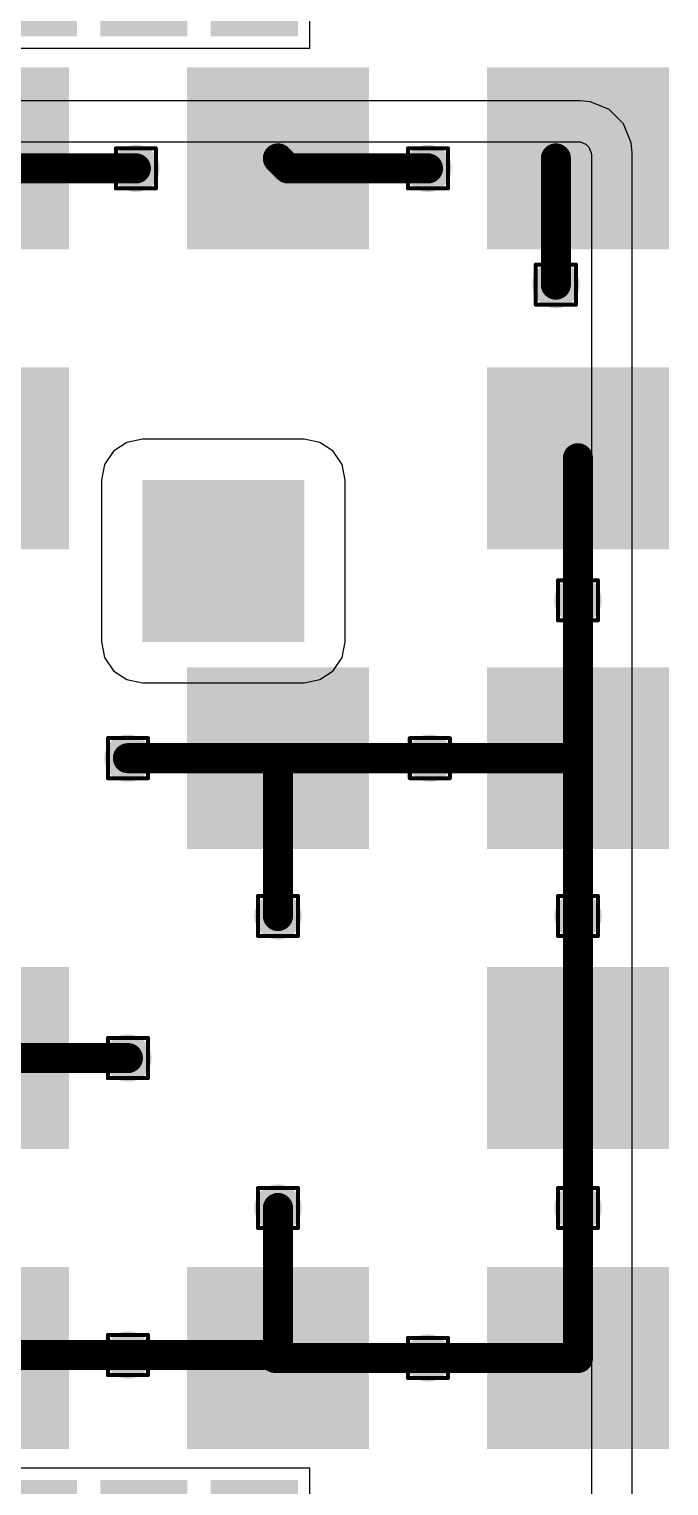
# Model space of a CAD drawing. Header units: inches. Extents: x -40 to 219, y 2 to 133.
# Drawn here: x 55.31 to 63.42, y 50.43 to 68.89 of the extents above; entities that cross this region are included whole.
import ezdxf

# ---------------------------------------------------------------- set-up
doc = ezdxf.new("R2010")
doc.units = ezdxf.units.IN
for name, color, linetype in [('Bottom Layer', 5, 'Continuous'), ('Drill Drawing', 1, 'Continuous'), ('Keep-Out Layer', 6, 'Continuous'), ('Top Layer', 1, 'Continuous'), ('Top Paste', 8, 'Continuous'), ('Top Solder', 216, 'Continuous'), ('Via Holes', 16, 'Continuous')]:
    doc.layers.add(name, color=color, linetype=linetype)

# ---------------------------------------------------------------- blocks, each defined once
blk = doc.blocks.new('A7672E__FASE__24')
at = {"layer": 'Keep-Out Layer'}
blk.add_hatch(color=6, dxfattribs=at).paths.add_polyline_path([(1.473, -4.133), (3.523, -4.133), (3.523, -2.083), (1.473, -2.083)])
at = {"layer": 'Top Layer'}
for points in [[(-6.55, -1.05), (-8.65, -1.05), (-8.65, 1.05), (-6.55, 1.05)], [(-2.75, -1.05), (-4.85, -1.05), (-4.85, 1.05), (-2.75, 1.05)], [(4.85, -1.05), (2.75, -1.05), (2.75, 1.05), (4.85, 1.05)], [(8.65, -1.05), (6.55, -1.05), (6.55, 1.05), (8.65, 1.05)], [(-6.55, -4.85), (-8.65, -4.85), (-8.65, -2.75), (-6.55, -2.75)], [(1.05, -2.75), (1.05, -4.85), (-1.05, -4.85), (-1.05, -2.75)], [(8.65, -4.85), (6.55, -4.85), (6.55, -2.75), (8.65, -2.75)], [(-6.55, -8.65), (-8.65, -8.65), (-8.65, -6.55), (-6.55, -6.55)], [(-2.75, -8.65), (-4.85, -8.65), (-4.85, -6.55), (-2.75, -6.55)], [(1.05, -8.65), (-1.05, -8.65), (-1.05, -6.55), (1.05, -6.55)], [(4.85, -8.65), (2.75, -8.65), (2.75, -6.55), (4.85, -6.55)], [(8.65, -8.65), (6.55, -8.65), (6.55, -6.55), (8.65, -6.55)]]:
    blk.add_hatch(color=1, dxfattribs=at).paths.add_polyline_path(points)
at = {"layer": 'Top Paste'}
for points in [[(-6.55, -1.05), (-8.65, -1.05), (-8.65, 1.05), (-6.55, 1.05)], [(-2.75, -1.05), (-4.85, -1.05), (-4.85, 1.05), (-2.75, 1.05)], [(4.85, -1.05), (2.75, -1.05), (2.75, 1.05), (4.85, 1.05)], [(8.65, -1.05), (6.55, -1.05), (6.55, 1.05), (8.65, 1.05)], [(-6.55, -4.85), (-8.65, -4.85), (-8.65, -2.75), (-6.55, -2.75)], [(1.05, -2.75), (1.05, -4.85), (-1.05, -4.85), (-1.05, -2.75)], [(8.65, -4.85), (6.55, -4.85), (6.55, -2.75), (8.65, -2.75)], [(-6.55, -8.65), (-8.65, -8.65), (-8.65, -6.55), (-6.55, -6.55)], [(-2.75, -8.65), (-4.85, -8.65), (-4.85, -6.55), (-2.75, -6.55)], [(1.05, -8.65), (-1.05, -8.65), (-1.05, -6.55), (1.05, -6.55)], [(4.85, -8.65), (2.75, -8.65), (2.75, -6.55), (4.85, -6.55)], [(8.65, -8.65), (6.55, -8.65), (6.55, -6.55), (8.65, -6.55)]]:
    blk.add_hatch(color=8, dxfattribs=at).paths.add_polyline_path(points)
at = {"layer": 'Top Solder'}
for points in [[(-6.448, -1.152), (-8.752, -1.152), (-8.752, 1.152), (-6.448, 1.152)], [(-2.648, -1.152), (-4.952, -1.152), (-4.952, 1.152), (-2.648, 1.152)], [(4.952, -1.152), (2.648, -1.152), (2.648, 1.152), (4.952, 1.152)], [(8.752, -1.152), (6.448, -1.152), (6.448, 1.152), (8.752, 1.152)], [(-10.452, -0.148), (-9.148, -0.148), (-9.148, -1.252), (-10.452, -1.252)], [(10.452, -1.252), (9.148, -1.252), (9.148, -0.148), (10.452, -0.148)], [(-10.452, -1.548), (-9.148, -1.548), (-9.148, -2.652), (-10.452, -2.652)], [(10.452, -2.652), (9.148, -2.652), (9.148, -1.548), (10.452, -1.548)], [(-6.448, -4.952), (-8.752, -4.952), (-8.752, -2.648), (-6.448, -2.648)], [(1.152, -2.648), (1.152, -4.952), (-1.152, -4.952), (-1.152, -2.648)], [(8.752, -4.952), (6.448, -4.952), (6.448, -2.648), (8.752, -2.648)], [(-10.452, -2.948), (-9.148, -2.948), (-9.148, -4.052), (-10.452, -4.052)], [(10.452, -4.052), (9.148, -4.052), (9.148, -2.948), (10.452, -2.948)], [(-6.448, -8.752), (-8.752, -8.752), (-8.752, -6.448), (-6.448, -6.448)], [(-2.648, -8.752), (-4.952, -8.752), (-4.952, -6.448), (-2.648, -6.448)], [(1.152, -8.752), (-1.152, -8.752), (-1.152, -6.448), (1.152, -6.448)], [(4.952, -8.752), (2.648, -8.752), (2.648, -6.448), (4.952, -6.448)], [(8.752, -8.752), (6.448, -8.752), (6.448, -6.448), (8.752, -6.448)]]:
    blk.add_hatch(color=216, dxfattribs=at).paths.add_polyline_path(points)

msp = doc.modelspace()

# ---------------------------------------------------------------- hatches: boundary and pattern name
at = {"layer": 'Bottom Layer'}
h = msp.add_hatch(color=5, dxfattribs=at)
edge = h.paths.add_edge_path()
edge.add_arc((56.665, 67.12), 0.3, 0, 360)
h = msp.add_hatch(color=5, dxfattribs=at)
edge = h.paths.add_edge_path()
edge.add_arc((60.365, 67.12), 0.3, 0, 360)
h = msp.add_hatch(color=5, dxfattribs=at)
edge = h.paths.add_edge_path()
edge.add_arc((61.985, 65.647), 0.3, 0, 360)
h = msp.add_hatch(color=5, dxfattribs=at)
edge = h.paths.add_edge_path()
edge.add_arc((62.265, 61.647), 0.3, 0, 360)
h = msp.add_hatch(color=5, dxfattribs=at)
edge = h.paths.add_edge_path()
edge.add_arc((56.564, 59.647), 0.3, 0, 360)
h = msp.add_hatch(color=5, dxfattribs=at)
edge = h.paths.add_edge_path()
edge.add_arc((60.389, 59.647), 0.3, 0, 360)
h = msp.add_hatch(color=5, dxfattribs=at)
edge = h.paths.add_edge_path()
edge.add_arc((58.465, 57.647), 0.3, 0, 360)
h = msp.add_hatch(color=5, dxfattribs=at)
edge = h.paths.add_edge_path()
edge.add_arc((62.265, 57.647), 0.3, 0, 360)
h = msp.add_hatch(color=5, dxfattribs=at)
edge = h.paths.add_edge_path()
edge.add_arc((56.564, 55.847), 0.3, 0, 360)
h = msp.add_hatch(color=5, dxfattribs=at)
edge = h.paths.add_edge_path()
edge.add_arc((58.465, 53.947), 0.3, 0, 360)
h = msp.add_hatch(color=5, dxfattribs=at)
edge = h.paths.add_edge_path()
edge.add_arc((62.265, 53.947), 0.3, 0, 360)
h = msp.add_hatch(color=5, dxfattribs=at)
edge = h.paths.add_edge_path()
edge.add_arc((56.564, 52.084), 0.3, 0, 360)
h = msp.add_hatch(color=5, dxfattribs=at)
edge = h.paths.add_edge_path()
edge.add_arc((60.365, 52.047), 0.3, 0, 360)
at = {"layer": 'Top Layer'}
h = msp.add_hatch(color=1, dxfattribs=at)
edge = h.paths.add_edge_path()
edge.add_arc((56.665, 67.12), 0.3, 0, 360)
h = msp.add_hatch(color=1, dxfattribs=at)
edge = h.paths.add_edge_path()
edge.add_arc((60.365, 67.12), 0.3, 0, 360)
h = msp.add_hatch(color=1, dxfattribs=at)
edge = h.paths.add_edge_path()
edge.add_arc((61.985, 65.647), 0.3, 0, 360)
h = msp.add_hatch(color=1, dxfattribs=at)
edge = h.paths.add_edge_path()
edge.add_arc((62.265, 61.647), 0.3, 0, 360)
h = msp.add_hatch(color=1, dxfattribs=at)
edge = h.paths.add_edge_path()
edge.add_arc((56.564, 59.647), 0.3, 0, 360)
h = msp.add_hatch(color=1, dxfattribs=at)
edge = h.paths.add_edge_path()
edge.add_arc((60.389, 59.647), 0.3, 0, 360)
h = msp.add_hatch(color=1, dxfattribs=at)
edge = h.paths.add_edge_path()
edge.add_arc((58.465, 57.647), 0.3, 0, 360)
h = msp.add_hatch(color=1, dxfattribs=at)
edge = h.paths.add_edge_path()
edge.add_arc((62.265, 57.647), 0.3, 0, 360)
h = msp.add_hatch(color=1, dxfattribs=at)
edge = h.paths.add_edge_path()
edge.add_arc((56.564, 55.847), 0.3, 0, 360)
h = msp.add_hatch(color=1, dxfattribs=at)
edge = h.paths.add_edge_path()
edge.add_arc((58.465, 53.947), 0.3, 0, 360)
h = msp.add_hatch(color=1, dxfattribs=at)
edge = h.paths.add_edge_path()
edge.add_arc((62.265, 53.947), 0.3, 0, 360)
h = msp.add_hatch(color=1, dxfattribs=at)
edge = h.paths.add_edge_path()
edge.add_arc((56.564, 52.084), 0.3, 0, 360)
h = msp.add_hatch(color=1, dxfattribs=at)
edge = h.paths.add_edge_path()
edge.add_arc((60.365, 52.047), 0.3, 0, 360)
at = {"layer": 'Via Holes'}
h = msp.add_hatch(color=7, dxfattribs=at)
edge = h.paths.add_edge_path()
edge.add_arc((56.665, 67.12), 0.15, 0, 360)
h = msp.add_hatch(color=7, dxfattribs=at)
edge = h.paths.add_edge_path()
edge.add_arc((60.365, 67.12), 0.15, 0, 360)
h = msp.add_hatch(color=7, dxfattribs=at)
edge = h.paths.add_edge_path()
edge.add_arc((61.985, 65.647), 0.15, 0, 360)
h = msp.add_hatch(color=7, dxfattribs=at)
edge = h.paths.add_edge_path()
edge.add_arc((62.265, 61.647), 0.15, 0, 360)
h = msp.add_hatch(color=7, dxfattribs=at)
edge = h.paths.add_edge_path()
edge.add_arc((56.564, 59.647), 0.15, 0, 360)
h = msp.add_hatch(color=7, dxfattribs=at)
edge = h.paths.add_edge_path()
edge.add_arc((60.389, 59.647), 0.15, 0, 360)
h = msp.add_hatch(color=7, dxfattribs=at)
edge = h.paths.add_edge_path()
edge.add_arc((58.465, 57.647), 0.15, 0, 360)
h = msp.add_hatch(color=7, dxfattribs=at)
edge = h.paths.add_edge_path()
edge.add_arc((62.265, 57.647), 0.15, 0, 360)
h = msp.add_hatch(color=7, dxfattribs=at)
edge = h.paths.add_edge_path()
edge.add_arc((56.564, 55.847), 0.15, 0, 360)
h = msp.add_hatch(color=7, dxfattribs=at)
edge = h.paths.add_edge_path()
edge.add_arc((58.465, 53.947), 0.15, 0, 360)
h = msp.add_hatch(color=7, dxfattribs=at)
edge = h.paths.add_edge_path()
edge.add_arc((62.265, 53.947), 0.15, 0, 360)
h = msp.add_hatch(color=7, dxfattribs=at)
edge = h.paths.add_edge_path()
edge.add_arc((56.564, 52.084), 0.15, 0, 360)
h = msp.add_hatch(color=7, dxfattribs=at)
edge = h.paths.add_edge_path()
edge.add_arc((60.365, 52.047), 0.15, 0, 360)

# ---------------------------------------------------------------- linework, layer by layer
at = {"layer": 'Bottom Layer'}
for p, q in [((62.292, 67.977), (43.768, 67.977)), ((62.293, 67.977), (62.292, 67.977)), ((62.292, 67.977), (62.292, 67.977)), ((62.292, 67.977), (62.292, 67.977)), ((62.421, 67.965), (62.293, 67.977)), ((62.455, 67.951), (62.421, 67.965)), ((62.659, 67.866), (62.455, 67.951)), ((62.842, 67.684), (62.659, 67.866)), ((62.94, 67.446), (62.842, 67.684)), ((53.755, 67.459), (62.267, 67.459)), ((62.267, 67.459), (62.294, 67.457)), ((62.294, 67.457), (62.366, 67.427)), ((62.366, 67.427), (62.402, 67.391)), ((62.402, 67.391), (62.432, 67.319)), ((62.953, 67.317), (62.94, 67.446)), ((62.432, 67.319), (62.435, 67.292)), ((62.435, 67.292), (62.435, 49.283)), ((62.953, 49.283), (62.953, 67.317)), ((56.747, 63.689), (56.549, 63.649)), ((58.797, 63.689), (56.747, 63.689)), ((58.996, 63.649), (58.797, 63.689)), ((56.381, 63.537), (56.269, 63.369)), ((56.549, 63.649), (56.381, 63.537)), ((59.164, 63.537), (58.996, 63.649)), ((59.276, 63.369), (59.164, 63.537)), ((56.269, 63.369), (56.229, 63.171)), ((59.315, 63.171), (59.276, 63.369)), ((56.229, 63.171), (56.229, 61.121)), ((59.315, 61.121), (59.315, 63.171)), ((56.229, 61.121), (56.269, 60.922)), ((59.276, 60.922), (59.315, 61.121)), ((56.269, 60.922), (56.381, 60.754)), ((59.164, 60.754), (59.276, 60.922)), ((56.381, 60.754), (56.549, 60.642)), ((58.996, 60.642), (59.164, 60.754)), ((56.549, 60.642), (56.747, 60.603)), ((56.747, 60.603), (58.797, 60.603)), ((58.797, 60.603), (58.996, 60.642))]:
    msp.add_line(p, q, dxfattribs=at)
at = {"layer": 'Drill Drawing'}
for points in [[(56.411, 67.374, 0.0508, 0.0508, 0), (56.919, 67.374, 0.0508, 0.0508, 0)], [(56.411, 66.866, 0.0508, 0.0508, 0), (56.411, 67.374, 0.0508, 0.0508, 0)], [(56.919, 66.866, 0.0508, 0.0508, 0), (56.919, 67.374, 0.0508, 0.0508, 0)], [(60.111, 67.374, 0.0508, 0.0508, 0), (60.619, 67.374, 0.0508, 0.0508, 0)], [(60.111, 66.866, 0.0508, 0.0508, 0), (60.111, 67.374, 0.0508, 0.0508, 0)], [(60.619, 66.866, 0.0508, 0.0508, 0), (60.619, 67.374, 0.0508, 0.0508, 0)], [(56.411, 66.866, 0.0508, 0.0508, 0), (56.919, 66.866, 0.0508, 0.0508, 0)], [(60.111, 66.866, 0.0508, 0.0508, 0), (60.619, 66.866, 0.0508, 0.0508, 0)], [(61.731, 65.901, 0.0508, 0.0508, 0), (62.239, 65.901, 0.0508, 0.0508, 0)], [(61.731, 65.393, 0.0508, 0.0508, 0), (61.731, 65.901, 0.0508, 0.0508, 0)], [(62.239, 65.393, 0.0508, 0.0508, 0), (62.239, 65.901, 0.0508, 0.0508, 0)], [(61.731, 65.393, 0.0508, 0.0508, 0), (62.239, 65.393, 0.0508, 0.0508, 0)], [(62.011, 61.901, 0.0508, 0.0508, 0), (62.519, 61.901, 0.0508, 0.0508, 0)], [(62.011, 61.393, 0.0508, 0.0508, 0), (62.011, 61.901, 0.0508, 0.0508, 0)], [(62.519, 61.393, 0.0508, 0.0508, 0), (62.519, 61.901, 0.0508, 0.0508, 0)], [(62.011, 61.393, 0.0508, 0.0508, 0), (62.519, 61.393, 0.0508, 0.0508, 0)], [(56.31, 59.901, 0.0508, 0.0508, 0), (56.818, 59.901, 0.0508, 0.0508, 0)], [(56.31, 59.393, 0.0508, 0.0508, 0), (56.31, 59.901, 0.0508, 0.0508, 0)], [(56.818, 59.393, 0.0508, 0.0508, 0), (56.818, 59.901, 0.0508, 0.0508, 0)], [(60.135, 59.901, 0.0508, 0.0508, 0), (60.643, 59.901, 0.0508, 0.0508, 0)], [(60.135, 59.393, 0.0508, 0.0508, 0), (60.135, 59.901, 0.0508, 0.0508, 0)], [(60.643, 59.393, 0.0508, 0.0508, 0), (60.643, 59.901, 0.0508, 0.0508, 0)], [(56.31, 59.393, 0.0508, 0.0508, 0), (56.818, 59.393, 0.0508, 0.0508, 0)], [(60.135, 59.393, 0.0508, 0.0508, 0), (60.643, 59.393, 0.0508, 0.0508, 0)], [(58.211, 57.901, 0.0508, 0.0508, 0), (58.719, 57.901, 0.0508, 0.0508, 0)], [(58.211, 57.393, 0.0508, 0.0508, 0), (58.211, 57.901, 0.0508, 0.0508, 0)], [(58.719, 57.393, 0.0508, 0.0508, 0), (58.719, 57.901, 0.0508, 0.0508, 0)], [(62.011, 57.901, 0.0508, 0.0508, 0), (62.519, 57.901, 0.0508, 0.0508, 0)], [(62.011, 57.393, 0.0508, 0.0508, 0), (62.011, 57.901, 0.0508, 0.0508, 0)], [(62.519, 57.393, 0.0508, 0.0508, 0), (62.519, 57.901, 0.0508, 0.0508, 0)], [(58.211, 57.393, 0.0508, 0.0508, 0), (58.719, 57.393, 0.0508, 0.0508, 0)], [(62.011, 57.393, 0.0508, 0.0508, 0), (62.519, 57.393, 0.0508, 0.0508, 0)], [(56.31, 56.101, 0.0508, 0.0508, 0), (56.818, 56.101, 0.0508, 0.0508, 0)], [(56.31, 55.593, 0.0508, 0.0508, 0), (56.31, 56.101, 0.0508, 0.0508, 0)], [(56.818, 55.593, 0.0508, 0.0508, 0), (56.818, 56.101, 0.0508, 0.0508, 0)], [(56.31, 55.593, 0.0508, 0.0508, 0), (56.818, 55.593, 0.0508, 0.0508, 0)], [(58.211, 54.201, 0.0508, 0.0508, 0), (58.719, 54.201, 0.0508, 0.0508, 0)], [(58.211, 53.693, 0.0508, 0.0508, 0), (58.211, 54.201, 0.0508, 0.0508, 0)], [(58.719, 53.693, 0.0508, 0.0508, 0), (58.719, 54.201, 0.0508, 0.0508, 0)], [(62.011, 54.201, 0.0508, 0.0508, 0), (62.519, 54.201, 0.0508, 0.0508, 0)], [(62.011, 53.693, 0.0508, 0.0508, 0), (62.011, 54.201, 0.0508, 0.0508, 0)], [(62.519, 53.693, 0.0508, 0.0508, 0), (62.519, 54.201, 0.0508, 0.0508, 0)], [(58.211, 53.693, 0.0508, 0.0508, 0), (58.719, 53.693, 0.0508, 0.0508, 0)], [(62.011, 53.693, 0.0508, 0.0508, 0), (62.519, 53.693, 0.0508, 0.0508, 0)], [(56.31, 52.338, 0.0508, 0.0508, 0), (56.818, 52.338, 0.0508, 0.0508, 0)], [(56.31, 51.83, 0.0508, 0.0508, 0), (56.31, 52.338, 0.0508, 0.0508, 0)], [(56.818, 51.83, 0.0508, 0.0508, 0), (56.818, 52.338, 0.0508, 0.0508, 0)], [(60.111, 52.301, 0.0508, 0.0508, 0), (60.619, 52.301, 0.0508, 0.0508, 0)], [(60.111, 51.793, 0.0508, 0.0508, 0), (60.111, 52.301, 0.0508, 0.0508, 0)], [(60.619, 51.793, 0.0508, 0.0508, 0), (60.619, 52.301, 0.0508, 0.0508, 0)], [(56.31, 51.83, 0.0508, 0.0508, 0), (56.818, 51.83, 0.0508, 0.0508, 0)], [(60.111, 51.793, 0.0508, 0.0508, 0), (60.619, 51.793, 0.0508, 0.0508, 0)]]:
    msp.add_lwpolyline(points, format="xyseb", dxfattribs=at)
for points in [[(56.398, 67.374, 0.0254, 0.0254, 1), (56.423, 67.374, 0.0254, 0.0254, 1)], [(56.398, 67.374, 0.0254, 0.0254, 1), (56.423, 67.374, 0.0254, 0.0254, 1)], [(56.906, 67.374, 0.0254, 0.0254, 1), (56.931, 67.374, 0.0254, 0.0254, 1)], [(56.906, 67.374, 0.0254, 0.0254, 1), (56.931, 67.374, 0.0254, 0.0254, 1)], [(60.098, 67.374, 0.0254, 0.0254, 1), (60.123, 67.374, 0.0254, 0.0254, 1)], [(60.098, 67.374, 0.0254, 0.0254, 1), (60.123, 67.374, 0.0254, 0.0254, 1)], [(60.606, 67.374, 0.0254, 0.0254, 1), (60.631, 67.374, 0.0254, 0.0254, 1)], [(60.606, 67.374, 0.0254, 0.0254, 1), (60.631, 67.374, 0.0254, 0.0254, 1)], [(56.398, 66.866, 0.0254, 0.0254, 1), (56.423, 66.866, 0.0254, 0.0254, 1)], [(56.398, 66.866, 0.0254, 0.0254, 1), (56.423, 66.866, 0.0254, 0.0254, 1)], [(56.906, 66.866, 0.0254, 0.0254, 1), (56.931, 66.866, 0.0254, 0.0254, 1)], [(56.906, 66.866, 0.0254, 0.0254, 1), (56.931, 66.866, 0.0254, 0.0254, 1)], [(60.098, 66.866, 0.0254, 0.0254, 1), (60.123, 66.866, 0.0254, 0.0254, 1)], [(60.098, 66.866, 0.0254, 0.0254, 1), (60.123, 66.866, 0.0254, 0.0254, 1)], [(60.606, 66.866, 0.0254, 0.0254, 1), (60.631, 66.866, 0.0254, 0.0254, 1)], [(60.606, 66.866, 0.0254, 0.0254, 1), (60.631, 66.866, 0.0254, 0.0254, 1)], [(61.718, 65.901, 0.0254, 0.0254, 1), (61.744, 65.901, 0.0254, 0.0254, 1)], [(61.718, 65.901, 0.0254, 0.0254, 1), (61.744, 65.901, 0.0254, 0.0254, 1)], [(62.226, 65.901, 0.0254, 0.0254, 1), (62.252, 65.901, 0.0254, 0.0254, 1)], [(62.226, 65.901, 0.0254, 0.0254, 1), (62.252, 65.901, 0.0254, 0.0254, 1)], [(61.718, 65.393, 0.0254, 0.0254, 1), (61.744, 65.393, 0.0254, 0.0254, 1)], [(61.718, 65.393, 0.0254, 0.0254, 1), (61.744, 65.393, 0.0254, 0.0254, 1)], [(62.226, 65.393, 0.0254, 0.0254, 1), (62.252, 65.393, 0.0254, 0.0254, 1)], [(62.226, 65.393, 0.0254, 0.0254, 1), (62.252, 65.393, 0.0254, 0.0254, 1)], [(61.998, 61.901, 0.0254, 0.0254, 1), (62.023, 61.901, 0.0254, 0.0254, 1)], [(61.998, 61.901, 0.0254, 0.0254, 1), (62.023, 61.901, 0.0254, 0.0254, 1)], [(62.506, 61.901, 0.0254, 0.0254, 1), (62.531, 61.901, 0.0254, 0.0254, 1)], [(62.506, 61.901, 0.0254, 0.0254, 1), (62.531, 61.901, 0.0254, 0.0254, 1)], [(61.998, 61.393, 0.0254, 0.0254, 1), (62.023, 61.393, 0.0254, 0.0254, 1)], [(61.998, 61.393, 0.0254, 0.0254, 1), (62.023, 61.393, 0.0254, 0.0254, 1)], [(62.506, 61.393, 0.0254, 0.0254, 1), (62.531, 61.393, 0.0254, 0.0254, 1)], [(62.506, 61.393, 0.0254, 0.0254, 1), (62.531, 61.393, 0.0254, 0.0254, 1)], [(56.297, 59.901, 0.0254, 0.0254, 1), (56.323, 59.901, 0.0254, 0.0254, 1)], [(56.297, 59.901, 0.0254, 0.0254, 1), (56.323, 59.901, 0.0254, 0.0254, 1)], [(56.805, 59.901, 0.0254, 0.0254, 1), (56.831, 59.901, 0.0254, 0.0254, 1)], [(56.805, 59.901, 0.0254, 0.0254, 1), (56.831, 59.901, 0.0254, 0.0254, 1)], [(60.122, 59.901, 0.0254, 0.0254, 1), (60.147, 59.901, 0.0254, 0.0254, 1)], [(60.122, 59.901, 0.0254, 0.0254, 1), (60.147, 59.901, 0.0254, 0.0254, 1)], [(60.63, 59.901, 0.0254, 0.0254, 1), (60.655, 59.901, 0.0254, 0.0254, 1)], [(60.63, 59.901, 0.0254, 0.0254, 1), (60.655, 59.901, 0.0254, 0.0254, 1)], [(56.297, 59.393, 0.0254, 0.0254, 1), (56.323, 59.393, 0.0254, 0.0254, 1)], [(56.297, 59.393, 0.0254, 0.0254, 1), (56.323, 59.393, 0.0254, 0.0254, 1)], [(56.805, 59.393, 0.0254, 0.0254, 1), (56.831, 59.393, 0.0254, 0.0254, 1)], [(56.805, 59.393, 0.0254, 0.0254, 1), (56.831, 59.393, 0.0254, 0.0254, 1)], [(60.122, 59.393, 0.0254, 0.0254, 1), (60.147, 59.393, 0.0254, 0.0254, 1)], [(60.122, 59.393, 0.0254, 0.0254, 1), (60.147, 59.393, 0.0254, 0.0254, 1)], [(60.63, 59.393, 0.0254, 0.0254, 1), (60.655, 59.393, 0.0254, 0.0254, 1)], [(60.63, 59.393, 0.0254, 0.0254, 1), (60.655, 59.393, 0.0254, 0.0254, 1)], [(58.198, 57.901, 0.0254, 0.0254, 1), (58.223, 57.901, 0.0254, 0.0254, 1)], [(58.198, 57.901, 0.0254, 0.0254, 1), (58.223, 57.901, 0.0254, 0.0254, 1)], [(58.706, 57.901, 0.0254, 0.0254, 1), (58.731, 57.901, 0.0254, 0.0254, 1)], [(58.706, 57.901, 0.0254, 0.0254, 1), (58.731, 57.901, 0.0254, 0.0254, 1)], [(61.998, 57.901, 0.0254, 0.0254, 1), (62.023, 57.901, 0.0254, 0.0254, 1)], [(61.998, 57.901, 0.0254, 0.0254, 1), (62.023, 57.901, 0.0254, 0.0254, 1)], [(62.506, 57.901, 0.0254, 0.0254, 1), (62.531, 57.901, 0.0254, 0.0254, 1)], [(62.506, 57.901, 0.0254, 0.0254, 1), (62.531, 57.901, 0.0254, 0.0254, 1)], [(58.198, 57.393, 0.0254, 0.0254, 1), (58.223, 57.393, 0.0254, 0.0254, 1)], [(58.198, 57.393, 0.0254, 0.0254, 1), (58.223, 57.393, 0.0254, 0.0254, 1)], [(58.706, 57.393, 0.0254, 0.0254, 1), (58.731, 57.393, 0.0254, 0.0254, 1)], [(58.706, 57.393, 0.0254, 0.0254, 1), (58.731, 57.393, 0.0254, 0.0254, 1)], [(61.998, 57.393, 0.0254, 0.0254, 1), (62.023, 57.393, 0.0254, 0.0254, 1)], [(61.998, 57.393, 0.0254, 0.0254, 1), (62.023, 57.393, 0.0254, 0.0254, 1)], [(62.506, 57.393, 0.0254, 0.0254, 1), (62.531, 57.393, 0.0254, 0.0254, 1)], [(62.506, 57.393, 0.0254, 0.0254, 1), (62.531, 57.393, 0.0254, 0.0254, 1)], [(56.297, 56.101, 0.0254, 0.0254, 1), (56.323, 56.101, 0.0254, 0.0254, 1)], [(56.297, 56.101, 0.0254, 0.0254, 1), (56.323, 56.101, 0.0254, 0.0254, 1)], [(56.805, 56.101, 0.0254, 0.0254, 1), (56.831, 56.101, 0.0254, 0.0254, 1)], [(56.805, 56.101, 0.0254, 0.0254, 1), (56.831, 56.101, 0.0254, 0.0254, 1)], [(56.297, 55.593, 0.0254, 0.0254, 1), (56.323, 55.593, 0.0254, 0.0254, 1)], [(56.297, 55.593, 0.0254, 0.0254, 1), (56.323, 55.593, 0.0254, 0.0254, 1)], [(56.805, 55.593, 0.0254, 0.0254, 1), (56.831, 55.593, 0.0254, 0.0254, 1)], [(56.805, 55.593, 0.0254, 0.0254, 1), (56.831, 55.593, 0.0254, 0.0254, 1)], [(58.198, 54.201, 0.0254, 0.0254, 1), (58.223, 54.201, 0.0254, 0.0254, 1)], [(58.198, 54.201, 0.0254, 0.0254, 1), (58.223, 54.201, 0.0254, 0.0254, 1)], [(58.706, 54.201, 0.0254, 0.0254, 1), (58.731, 54.201, 0.0254, 0.0254, 1)], [(58.706, 54.201, 0.0254, 0.0254, 1), (58.731, 54.201, 0.0254, 0.0254, 1)], [(61.998, 54.201, 0.0254, 0.0254, 1), (62.023, 54.201, 0.0254, 0.0254, 1)], [(61.998, 54.201, 0.0254, 0.0254, 1), (62.023, 54.201, 0.0254, 0.0254, 1)], [(62.506, 54.201, 0.0254, 0.0254, 1), (62.531, 54.201, 0.0254, 0.0254, 1)], [(62.506, 54.201, 0.0254, 0.0254, 1), (62.531, 54.201, 0.0254, 0.0254, 1)], [(58.198, 53.693, 0.0254, 0.0254, 1), (58.223, 53.693, 0.0254, 0.0254, 1)], [(58.198, 53.693, 0.0254, 0.0254, 1), (58.223, 53.693, 0.0254, 0.0254, 1)], [(58.706, 53.693, 0.0254, 0.0254, 1), (58.731, 53.693, 0.0254, 0.0254, 1)], [(58.706, 53.693, 0.0254, 0.0254, 1), (58.731, 53.693, 0.0254, 0.0254, 1)], [(61.998, 53.693, 0.0254, 0.0254, 1), (62.023, 53.693, 0.0254, 0.0254, 1)], [(61.998, 53.693, 0.0254, 0.0254, 1), (62.023, 53.693, 0.0254, 0.0254, 1)], [(62.506, 53.693, 0.0254, 0.0254, 1), (62.531, 53.693, 0.0254, 0.0254, 1)], [(62.506, 53.693, 0.0254, 0.0254, 1), (62.531, 53.693, 0.0254, 0.0254, 1)], [(56.297, 52.338, 0.0254, 0.0254, 1), (56.323, 52.338, 0.0254, 0.0254, 1)], [(56.297, 52.338, 0.0254, 0.0254, 1), (56.323, 52.338, 0.0254, 0.0254, 1)], [(56.805, 52.338, 0.0254, 0.0254, 1), (56.831, 52.338, 0.0254, 0.0254, 1)], [(56.805, 52.338, 0.0254, 0.0254, 1), (56.831, 52.338, 0.0254, 0.0254, 1)], [(60.098, 52.301, 0.0254, 0.0254, 1), (60.123, 52.301, 0.0254, 0.0254, 1)], [(60.098, 52.301, 0.0254, 0.0254, 1), (60.123, 52.301, 0.0254, 0.0254, 1)], [(60.606, 52.301, 0.0254, 0.0254, 1), (60.631, 52.301, 0.0254, 0.0254, 1)], [(60.606, 52.301, 0.0254, 0.0254, 1), (60.631, 52.301, 0.0254, 0.0254, 1)], [(56.297, 51.83, 0.0254, 0.0254, 1), (56.323, 51.83, 0.0254, 0.0254, 1)], [(56.297, 51.83, 0.0254, 0.0254, 1), (56.323, 51.83, 0.0254, 0.0254, 1)], [(56.805, 51.83, 0.0254, 0.0254, 1), (56.831, 51.83, 0.0254, 0.0254, 1)], [(56.805, 51.83, 0.0254, 0.0254, 1), (56.831, 51.83, 0.0254, 0.0254, 1)], [(60.098, 51.793, 0.0254, 0.0254, 1), (60.123, 51.793, 0.0254, 0.0254, 1)], [(60.098, 51.793, 0.0254, 0.0254, 1), (60.123, 51.793, 0.0254, 0.0254, 1)], [(60.606, 51.793, 0.0254, 0.0254, 1), (60.631, 51.793, 0.0254, 0.0254, 1)], [(60.606, 51.793, 0.0254, 0.0254, 1), (60.631, 51.793, 0.0254, 0.0254, 1)]]:
    msp.add_lwpolyline(points, format="xyseb", close=True, dxfattribs=at)
at = {"layer": 'Top Layer'}
for p, q in [((58.869, 68.643), (58.869, 70.251)), ((53.859, 68.643), (58.869, 68.643)), ((56.747, 63.689), (56.549, 63.649)), ((58.797, 63.689), (56.747, 63.689)), ((58.996, 63.649), (58.797, 63.689)), ((56.381, 63.537), (56.269, 63.369)), ((56.549, 63.649), (56.381, 63.537)), ((59.164, 63.537), (58.996, 63.649)), ((59.276, 63.369), (59.164, 63.537)), ((56.269, 63.369), (56.229, 63.171)), ((59.315, 63.171), (59.276, 63.369)), ((56.229, 63.171), (56.229, 61.121)), ((59.315, 61.121), (59.315, 63.171)), ((56.229, 61.121), (56.269, 60.922)), ((59.276, 60.922), (59.315, 61.121)), ((56.269, 60.922), (56.381, 60.754)), ((59.164, 60.754), (59.276, 60.922)), ((56.381, 60.754), (56.549, 60.642)), ((58.996, 60.642), (59.164, 60.754)), ((56.549, 60.642), (56.747, 60.603)), ((56.747, 60.603), (58.797, 60.603)), ((58.797, 60.603), (58.996, 60.642)), ((58.869, 50.651), (50.461, 50.651)), ((58.869, 49.079), (58.869, 50.651))]:
    msp.add_line(p, q, dxfattribs=at)
for points in [[(58.465, 67.247, 0.381, 0.381, 0), (58.592, 67.12, 0.381, 0.381, 0)], [(61.985, 65.647, 0.381, 0.381, 0), (61.985, 67.247, 0.381, 0.381, 0)], [(54.792, 67.12, 0.381, 0.381, 0), (56.665, 67.12, 0.381, 0.381, 0)], [(58.592, 67.12, 0.381, 0.381, 0), (60.365, 67.12, 0.381, 0.381, 0)], [(62.265, 61.647, 0.381, 0.381, 0), (62.265, 63.447, 0.381, 0.381, 0)], [(62.265, 59.647, 0.381, 0.381, 0), (62.265, 61.647, 0.381, 0.381, 0)], [(56.564, 59.647, 0.381, 0.381, 0), (58.465, 59.647, 0.381, 0.381, 0)], [(58.465, 57.647, 0.381, 0.381, 0), (58.465, 59.647, 0.381, 0.381, 0)], [(58.465, 59.647, 0.381, 0.381, 0), (60.389, 59.647, 0.381, 0.381, 0)], [(60.389, 59.647, 0.381, 0.381, 0), (62.265, 59.647, 0.381, 0.381, 0)], [(62.265, 57.647, 0.381, 0.381, 0), (62.265, 59.647, 0.381, 0.381, 0)], [(62.265, 55.847, 0.381, 0.381, 0), (62.265, 57.647, 0.381, 0.381, 0)], [(54.665, 55.847, 0.381, 0.381, 0), (56.564, 55.847, 0.381, 0.381, 0)], [(62.265, 53.947, 0.381, 0.381, 0), (62.265, 55.847, 0.381, 0.381, 0)], [(58.465, 52.047, 0.381, 0.381, 0), (58.465, 53.947, 0.381, 0.381, 0)], [(62.265, 52.047, 0.381, 0.381, 0), (62.265, 53.947, 0.381, 0.381, 0)], [(54.701, 52.084, 0.381, 0.381, 0), (56.564, 52.084, 0.381, 0.381, 0)], [(56.564, 52.084, 0.381, 0.381, 0), (58.428, 52.084, 0.381, 0.381, 0)], [(58.428, 52.047, 0.381, 0.381, 0), (58.465, 52.047, 0.381, 0.381, 0)], [(58.465, 52.047, 0.381, 0.381, 0), (60.365, 52.047, 0.381, 0.381, 0)], [(60.365, 52.047, 0.381, 0.381, 0), (62.265, 52.047, 0.381, 0.381, 0)]]:
    msp.add_lwpolyline(points, format="xyseb", dxfattribs=at)
for points in [[(58.369, 67.247, 0.191, 0.191, 1), (58.56, 67.247, 0.191, 0.191, 1)], [(61.89, 67.247, 0.191, 0.191, 1), (62.08, 67.247, 0.191, 0.191, 1)], [(56.569, 67.12, 0.191, 0.191, 1), (56.76, 67.12, 0.191, 0.191, 1)], [(58.496, 67.12, 0.191, 0.191, 1), (58.687, 67.12, 0.191, 0.191, 1)], [(58.496, 67.12, 0.191, 0.191, 1), (58.687, 67.12, 0.191, 0.191, 1)], [(60.269, 67.12, 0.191, 0.191, 1), (60.46, 67.12, 0.191, 0.191, 1)], [(61.89, 65.647, 0.191, 0.191, 1), (62.08, 65.647, 0.191, 0.191, 1)], [(62.169, 63.447, 0.191, 0.191, 1), (62.36, 63.447, 0.191, 0.191, 1)], [(62.169, 61.647, 0.191, 0.191, 1), (62.36, 61.647, 0.191, 0.191, 1)], [(62.169, 61.647, 0.191, 0.191, 1), (62.36, 61.647, 0.191, 0.191, 1)], [(56.469, 59.647, 0.191, 0.191, 1), (56.659, 59.647, 0.191, 0.191, 1)], [(58.369, 59.647, 0.191, 0.191, 1), (58.56, 59.647, 0.191, 0.191, 1)], [(58.369, 59.647, 0.191, 0.191, 1), (58.56, 59.647, 0.191, 0.191, 1)], [(58.369, 59.647, 0.191, 0.191, 1), (58.56, 59.647, 0.191, 0.191, 1)], [(60.293, 59.647, 0.191, 0.191, 1), (60.484, 59.647, 0.191, 0.191, 1)], [(60.293, 59.647, 0.191, 0.191, 1), (60.484, 59.647, 0.191, 0.191, 1)], [(62.169, 59.647, 0.191, 0.191, 1), (62.36, 59.647, 0.191, 0.191, 1)], [(62.169, 59.647, 0.191, 0.191, 1), (62.36, 59.647, 0.191, 0.191, 1)], [(62.169, 59.647, 0.191, 0.191, 1), (62.36, 59.647, 0.191, 0.191, 1)], [(58.369, 57.647, 0.191, 0.191, 1), (58.56, 57.647, 0.191, 0.191, 1)], [(62.169, 57.647, 0.191, 0.191, 1), (62.36, 57.647, 0.191, 0.191, 1)], [(62.169, 57.647, 0.191, 0.191, 1), (62.36, 57.647, 0.191, 0.191, 1)], [(56.469, 55.847, 0.191, 0.191, 1), (56.659, 55.847, 0.191, 0.191, 1)], [(62.169, 55.847, 0.191, 0.191, 1), (62.36, 55.847, 0.191, 0.191, 1)], [(62.169, 55.847, 0.191, 0.191, 1), (62.36, 55.847, 0.191, 0.191, 1)], [(58.369, 53.947, 0.191, 0.191, 1), (58.56, 53.947, 0.191, 0.191, 1)], [(62.169, 53.947, 0.191, 0.191, 1), (62.36, 53.947, 0.191, 0.191, 1)], [(62.169, 53.947, 0.191, 0.191, 1), (62.36, 53.947, 0.191, 0.191, 1)], [(56.469, 52.084, 0.191, 0.191, 1), (56.659, 52.084, 0.191, 0.191, 1)], [(56.469, 52.084, 0.191, 0.191, 1), (56.659, 52.084, 0.191, 0.191, 1)], [(58.333, 52.084, 0.191, 0.191, 1), (58.523, 52.084, 0.191, 0.191, 1)], [(58.333, 52.047, 0.191, 0.191, 1), (58.523, 52.047, 0.191, 0.191, 1)], [(58.369, 52.047, 0.191, 0.191, 1), (58.56, 52.047, 0.191, 0.191, 1)], [(58.369, 52.047, 0.191, 0.191, 1), (58.56, 52.047, 0.191, 0.191, 1)], [(58.369, 52.047, 0.191, 0.191, 1), (58.56, 52.047, 0.191, 0.191, 1)], [(60.269, 52.047, 0.191, 0.191, 1), (60.46, 52.047, 0.191, 0.191, 1)], [(60.269, 52.047, 0.191, 0.191, 1), (60.46, 52.047, 0.191, 0.191, 1)], [(62.169, 52.047, 0.191, 0.191, 1), (62.36, 52.047, 0.191, 0.191, 1)], [(62.169, 52.047, 0.191, 0.191, 1), (62.36, 52.047, 0.191, 0.191, 1)]]:
    msp.add_lwpolyline(points, format="xyseb", close=True, dxfattribs=at)

# ---------------------------------------------------------------- block references
at = {"rotation": 90}
msp.add_blockref('A7672E__FASE__24', (54.665, 59.647), dxfattribs=at)

doc.saveas('drawing.dxf')
